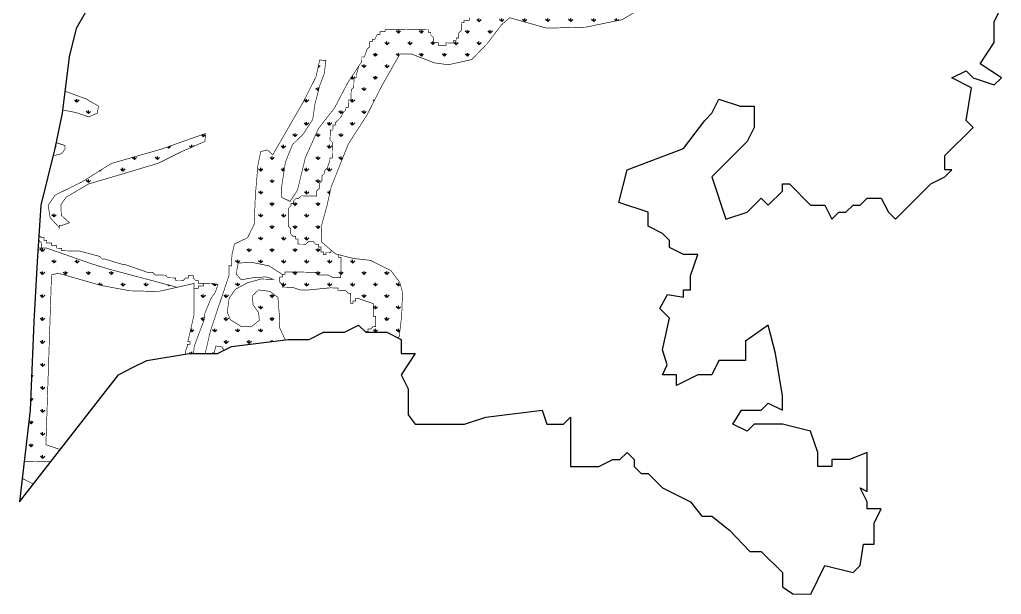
# Model space of a CAD drawing. Header units: metres. Extents: x 265783 to 267484, y 2146823 to 2149464.
# Drawn here: x 265816 to 267351, y 2146823 to 2147721 of the extents above; entities that cross this region are included whole.
import ezdxf

# ---------------------------------------------------------------- set-up
doc = ezdxf.new("R2010")
doc.units = ezdxf.units.M
doc.layers.add('MANGROOVES BUFFER ZONE', color=120, linetype='Continuous')
doc.layers.add('village', color=3, linetype='Continuous')

msp = doc.modelspace()

# ---------------------------------------------------------------- hatches: boundary and pattern name
at = {"layer": 'MANGROOVES BUFFER ZONE'}
h = msp.add_hatch(dxfattribs=at)
h.set_pattern_fill('GRASS', color=256)
h.paths.add_polyline_path([(266808.8, 2147796.1), (266795.4, 2147828.5), (266783, 2147869.3), (266757.7, 2147883.7), (266740, 2147884.5), (266739.9, 2147880), (266739.8, 2147872), (266739.7, 2147868.1), (266739.7, 2147864.1), (266743.6, 2147864), (266743.6, 2147860.1), (266743.5, 2147856.1), (266747.5, 2147856), (266747.4, 2147852), (266747.4, 2147848.1), (266747.3, 2147844.1), (266751.3, 2147844), (266751.2, 2147840.1), (266751.2, 2147836.7), (266753.2, 2147836.1), (266755.1, 2147836), (266755.1, 2147832), (266755, 2147828.1), (266755, 2147824.1), (266754.9, 2147820.1), (266758.9, 2147820.1), (266758.8, 2147816.1), (266754.9, 2147816.1), (266754.8, 2147812.2), (266754.7, 2147808.2), (266754.7, 2147804.2), (266758.7, 2147804.2), (266762.6, 2147804.1), (266762.6, 2147800.1), (266758.6, 2147800.2), (266758.5, 2147796.2), (266758.5, 2147792.2), (266758.4, 2147788.3), (266758.4, 2147784.3), (266758.3, 2147780.3), (266758.2, 2147776.3), (266758.2, 2147772.4), (266758.1, 2147768.4), (266758.1, 2147764.4), (266758, 2147760.4), (266754, 2147760.5), (266750.1, 2147760.5), (266746, 2147756.6), (266742, 2147756.7), (266738.1, 2147756.7), (266730.1, 2147756.9), (266686.3, 2147753.5), (266674.4, 2147753.7), (266670.4, 2147753.8), (266670.4, 2147749.8), (266666.4, 2147749.9), (266662.4, 2147745.9), (266658.3, 2147742), (266654.4, 2147742.1), (266650.4, 2147742.1), (266646.4, 2147742.2), (266642.4, 2147742.3), (266638.5, 2147746.3), (266634.5, 2147746.4), (266630.6, 2147746.4), (266626.6, 2147746.5), (266622.6, 2147746.5), (266618.6, 2147746.6), (266618.7, 2147750.6), (266614.7, 2147750.6), (266606.8, 2147750.7), (266602.8, 2147750.8), (266602.9, 2147754.8), (266598.9, 2147754.8), (266594.9, 2147754.9), (266590.9, 2147755), (266587, 2147755), (266583, 2147755.1), (266579, 2147755.1), (266575.1, 2147759.2), (266575.2, 2147763.1), (266571.2, 2147763.2), (266567.2, 2147763.3), (266567.1, 2147759.3), (266563.2, 2147759.3), (266559.2, 2147759.4), (266555.2, 2147759.5), (266551.2, 2147759.5), (266547.3, 2147763.6), (266535.5, 2147767.7), (266531.5, 2147767.8), (266527.5, 2147767.8), (266527.5, 2147763.8), (266531.4, 2147763.8), (266531.4, 2147759.8), (266535.3, 2147759.8), (266539.3, 2147759.7), (266551.1, 2147751.6), (266555.1, 2147751.5), (266555, 2147747.5), (266551.1, 2147747.6), (266551, 2147743.6), (266547, 2147743.7), (266543.1, 2147743.7), (266543, 2147739.8), (266547, 2147739.7), (266551, 2147739.6), (266554.9, 2147739.6), (266558.9, 2147739.5), (266558.8, 2147735.5), (266558.8, 2147731.6), (266554.8, 2147731.6), (266554.8, 2147727.7), (266550.8, 2147727.7), (266546.8, 2147727.8), (266546.7, 2147723.8), (266542.8, 2147723.9), (266538.8, 2147723.9), (266534.8, 2147724), (266530.8, 2147724), (266526.9, 2147724.1), (266522.9, 2147724.2), (266518.9, 2147724.2), (266518.9, 2147720.2), (266514.9, 2147720.3), (266510.9, 2147720.4), (266510.9, 2147716.4), (266506.9, 2147716.4), (266506.8, 2147712.5), (266506.8, 2147708.5), (266506.7, 2147704.5), (266502.7, 2147700.6), (266502.6, 2147696.6), (266502.5, 2147692.6), (266498.6, 2147692.7), (266498.5, 2147688.7), (266494.5, 2147688.8), (266494.5, 2147684.8), (266490.5, 2147684.9), (266486.5, 2147684.9), (266482.6, 2147685), (266482.5, 2147681), (266478.5, 2147681.1), (266474.5, 2147681.1), (266470.6, 2147681.2), (266470.6, 2147685.2), (266466.7, 2147685.2), (266462.7, 2147685.3), (266462.7, 2147689.3), (266462.8, 2147693.2), (266458.9, 2147697.3), (266458.9, 2147701.2), (266455, 2147701.3), (266455, 2147705.3), (266451.1, 2147705.3), (266447.1, 2147705.4), (266443.1, 2147705.5), (266431.2, 2147705.6), (266415.3, 2147705.9), (266411.3, 2147705.9), (266407.3, 2147706), (266403.4, 2147706), (266399.4, 2147706.1), (266395.4, 2147706.2), (266391.4, 2147706.2), (266387.5, 2147706.3), (266387.4, 2147702.3), (266383.4, 2147702.4), (266379.4, 2147702.4), (266379.4, 2147698.4), (266375.4, 2147698.5), (266371.3, 2147690.6), (266367.3, 2147690.7), (266367.3, 2147686.7), (266363.3, 2147686.8), (266363.2, 2147682.8), (266363.2, 2147678.8), (266359.2, 2147674.9), (266355, 2147663), (266351, 2147663.1), (266351, 2147659.1), (266350.9, 2147655.1), (266350.1, 2147654.3), (266346.1, 2147648.4), (266342.7, 2147635.4), (266342.6, 2147631.4), (266338.6, 2147627.5), (266338.5, 2147623.5), (266338.4, 2147615.6), (266334.4, 2147611.6), (266334.3, 2147607.7), (266334.2, 2147603.7), (266334.2, 2147599.7), (266334.1, 2147595.7), (266330.2, 2147595.8), (266330.1, 2147591.8), (266330, 2147587.8), (266330, 2147583.9), (266326, 2147583.9), (266325.9, 2147579.9), (266321.9, 2147576), (266317.8, 2147568.1), (266313.8, 2147564.2), (266309.7, 2147560.3), (266309.7, 2147556.3), (266305.7, 2147556.4), (266305.7, 2147552.4), (266305.6, 2147548.4), (266301.6, 2147548.5), (266301.6, 2147544.5), (266301.5, 2147540.5), (266301.4, 2147536.6), (266301.4, 2147532.6), (266305.3, 2147528.6), (266305.2, 2147524.6), (266305.2, 2147520.6), (266305.1, 2147516.6), (266305.1, 2147512.7), (266305, 2147508.7), (266304.9, 2147504.7), (266301, 2147504.8), (266300.9, 2147500.8), (266296.8, 2147488.9), (266292.7, 2147485), (266292.7, 2147481), (266288.6, 2147477.1), (266288.6, 2147473.1), (266288.5, 2147469.2), (266284.5, 2147465.2), (266284.4, 2147461.3), (266284.4, 2147457.3), (266280.3, 2147453.4), (266280.3, 2147449.4), (266280.2, 2147445.4), (266276.2, 2147445.5), (266272.3, 2147445.5), (266268.3, 2147445.6), (266264.3, 2147445.7), (266260.3, 2147445.7), (266256.4, 2147445.8), (266252.3, 2147441.9), (266248.4, 2147441.9), (266244.3, 2147438), (266244.3, 2147434), (266240.3, 2147434.1), (266240.2, 2147430.1), (266236.2, 2147426.2), (266236.1, 2147422.2), (266236.1, 2147418.2), (266236, 2147414.3), (266236, 2147410.3), (266235.9, 2147406.3), (266235.8, 2147402.3), (266235.8, 2147398.4), (266239.7, 2147394.3), (266239.6, 2147390.4), (266239.6, 2147386.4), (266243.5, 2147382.4), (266247.5, 2147382.3), (266247.4, 2147378.3), (266251.4, 2147378.3), (266251.3, 2147374.3), (266251.3, 2147370.3), (266255.2, 2147370.2), (266259.2, 2147370.2), (266263.2, 2147370.1), (266267.2, 2147374), (266271.2, 2147374), (266275.2, 2147373.9), (266279.1, 2147369.9), (266283.1, 2147369.8), (266283, 2147365.9), (266287, 2147365.8), (266286.9, 2147361.8), (266286.9, 2147357.8), (266290.8, 2147357.8), (266290.8, 2147353.8), (266294.8, 2147353.8), (266294.8, 2147357.7), (266298.8, 2147357.7), (266302.8, 2147357.6), (266302.8, 2147361), (266288.2, 2147373.3), (266287.9, 2147398.7), (266296.3, 2147429.6), (266303.1, 2147459.9), (266329.8, 2147526.8), (266359.2, 2147572.3), (266382.4, 2147618), (266410.5, 2147667.5), (266428.5, 2147667.5), (266464.7, 2147653.6), (266486.3, 2147650.7), (266523, 2147658.8), (266547.5, 2147684.2), (266570.1, 2147713.9), (266582.3, 2147724.2), (266640.1, 2147707.9), (266701.5, 2147709.5), (266758.7, 2147721.3), (266789.7, 2147740.4), (266803.1, 2147762.6)])
h = msp.add_hatch(dxfattribs=at)
h.set_pattern_fill('GRASS', color=256)
h.paths.add_polyline_path([(266105.9, 2147199.3), (266119.6, 2147199.3), (266122.7, 2147211), (266132.6, 2147209.5), (266135.2, 2147204.3), (266147.1, 2147210.3), (266231.1, 2147220.8), (266230.6, 2147221.7), (266222.6, 2147239.1), (266221.8, 2147261.2), (266219.7, 2147287), (266207, 2147296.4), (266189.5, 2147298.6), (266179.7, 2147289.5), (266180.8, 2147275.4), (266189.5, 2147263.4), (266190.6, 2147251.1), (266177.9, 2147240.9), (266161.6, 2147242), (266145.3, 2147252.1), (266140.5, 2147263.7), (266143.4, 2147285.5), (266153.2, 2147299.7), (266172.1, 2147309.8), (266192.8, 2147315.6), (266212.4, 2147315.3), (266202.6, 2147318.9), (266183.4, 2147318.2), (266162.3, 2147314.5), (266154.3, 2147323.6), (266157.6, 2147340.7), (266179, 2147341.7), (266205.9, 2147336.3), (266226.7, 2147323), (266230.7, 2147322.9), (266230.7, 2147326.9), (266234.7, 2147326.8), (266238.7, 2147326.8), (266242.7, 2147326.7), (266246.6, 2147326.6), (266250.6, 2147326.6), (266258.6, 2147326.5), (266270.5, 2147326.3), (266274.5, 2147326.2), (266278.4, 2147326.2), (266282.4, 2147322.1), (266286.3, 2147322.1), (266290.3, 2147322), (266294.3, 2147322), (266298.3, 2147321.9), (266306.1, 2147317.8), (266310.1, 2147317.7), (266314.1, 2147317.7), (266318.1, 2147317.6), (266318.1, 2147321.6), (266318.2, 2147325.6), (266318.4, 2147337.5), (266318.4, 2147341.5), (266318.5, 2147345.5), (266318.5, 2147349.4), (266314.6, 2147349.5), (266314.6, 2147353.8), (266310.1, 2147354.9), (266307, 2147357.6), (266306.7, 2147357.6), (266306.7, 2147357.7), (266302.8, 2147361), (266302.8, 2147357.6), (266298.8, 2147357.7), (266294.8, 2147357.7), (266294.8, 2147353.8), (266290.8, 2147353.8), (266290.8, 2147357.8), (266286.9, 2147357.8), (266286.9, 2147361.8), (266287, 2147365.8), (266283, 2147365.9), (266283.1, 2147369.8), (266279.1, 2147369.9), (266275.2, 2147373.9), (266271.2, 2147374), (266267.2, 2147374), (266263.2, 2147370.1), (266259.2, 2147370.2), (266255.2, 2147370.2), (266251.3, 2147370.3), (266251.3, 2147374.3), (266251.4, 2147378.3), (266247.4, 2147378.3), (266247.5, 2147382.3), (266243.5, 2147382.4), (266239.6, 2147386.4), (266239.6, 2147390.4), (266239.7, 2147394.3), (266235.8, 2147398.4), (266235.8, 2147402.3), (266235.9, 2147406.3), (266236, 2147410.3), (266236, 2147414.3), (266236.1, 2147418.2), (266236.1, 2147422.2), (266236.2, 2147426.2), (266240.2, 2147430.1), (266240.3, 2147434.1), (266244.3, 2147434), (266244.3, 2147438), (266248.4, 2147441.9), (266252.3, 2147441.9), (266256.4, 2147445.8), (266260.3, 2147445.7), (266264.3, 2147445.7), (266268.3, 2147445.6), (266272.3, 2147445.5), (266276.2, 2147445.5), (266280.2, 2147445.4), (266280.3, 2147449.4), (266280.3, 2147453.4), (266284.4, 2147457.3), (266284.4, 2147461.3), (266284.5, 2147465.2), (266288.5, 2147469.2), (266288.6, 2147473.1), (266288.6, 2147477.1), (266292.7, 2147481), (266292.7, 2147485), (266296.8, 2147488.9), (266300.9, 2147500.8), (266301, 2147504.8), (266304.9, 2147504.7), (266305, 2147508.7), (266305.1, 2147512.7), (266305.1, 2147516.6), (266305.2, 2147520.6), (266305.2, 2147524.6), (266305.3, 2147528.6), (266301.4, 2147532.6), (266301.4, 2147536.6), (266301.5, 2147540.5), (266301.6, 2147544.5), (266301.6, 2147548.5), (266305.6, 2147548.4), (266305.7, 2147552.4), (266305.7, 2147556.4), (266309.7, 2147556.3), (266309.7, 2147560.3), (266313.8, 2147564.2), (266317.8, 2147568.1), (266321.9, 2147576), (266325.9, 2147579.9), (266326, 2147583.9), (266330, 2147583.9), (266330, 2147587.8), (266330.1, 2147591.8), (266330.2, 2147595.8), (266334.1, 2147595.7), (266334.2, 2147599.7), (266334.2, 2147603.7), (266334.3, 2147607.7), (266334.4, 2147611.6), (266338.4, 2147615.6), (266338.5, 2147623.5), (266338.6, 2147627.5), (266342.6, 2147631.4), (266342.7, 2147635.4), (266346.1, 2147648.4), (266329, 2147622.7), (266308.4, 2147583.3), (266283.2, 2147551.1), (266262.6, 2147505.3), (266250.3, 2147454.4), (266238.7, 2147437), (266225.8, 2147443.4), (266225.8, 2147461.5), (266231.6, 2147498.9), (266242.6, 2147526), (266259.3, 2147542.1), (266274.2, 2147565.3), (266277.4, 2147587.9), (266285.1, 2147618.2), (266292.2, 2147636.8), (266294.8, 2147657.5), (266285.1, 2147658.1), (266279.3, 2147631.7), (266259.3, 2147592.4), (266235.5, 2147551.1), (266211.6, 2147509.8), (266203.2, 2147517.6), (266192.9, 2147515), (266188.4, 2147493.7), (266184.5, 2147447.3), (266182.6, 2147401.5), (266172.3, 2147380.3), (266151.7, 2147370.5), (266147.9, 2147354.1), (266146.8, 2147335.9), (266143.3, 2147336.9), (266143.2, 2147321.3), (266114.3, 2147235)])
h = msp.add_hatch(dxfattribs=at)
h.set_pattern_fill('GRASS', color=256)
h.paths.add_polyline_path([(265886.4, 2147609.5), (265882.7, 2147580), (265902.9, 2147576.2), (265923.6, 2147569.2), (265937.2, 2147575.1), (265939.1, 2147586), (265919.7, 2147597.3)])
h = msp.add_hatch(dxfattribs=at)
h.set_pattern_fill('GRASS', color=256)
h.paths.add_polyline_path([(266068, 2147514.4), (266105.7, 2147530.9), (266106.3, 2147543.2), (266037.8, 2147518.9), (265959.3, 2147496.4), (265913, 2147467.4), (265871.2, 2147446.9), (265860.3, 2147430.8), (265863.5, 2147411.5), (265878.1, 2147395.8), (265878, 2147399.6), (265882.8, 2147399.8), (265893.6, 2147403.7), (265880.9, 2147415.4), (265880.2, 2147432.1), (265888.6, 2147443.7), (265923.3, 2147464.2), (265975.4, 2147479.6), (266033.3, 2147497)])
h = msp.add_hatch(dxfattribs=at)
h.set_pattern_fill('GRASS', color=256)
h.paths.add_polyline_path([(265871, 2147519.6), (265868.1, 2147508.3), (265881.1, 2147511.5), (265886.9, 2147519.2), (265886.9, 2147524.3), (265872.8, 2147529)])
h = msp.add_hatch(dxfattribs=at)
h.set_pattern_fill('GRASS', color=256)
h.paths.add_polyline_path([(265845.4, 2147376.5), (265844.7, 2147364.4), (265845.6, 2147364.4), (265849.6, 2147364.3), (265849.7, 2147368.3), (265849.7, 2147372.3), (265845.8, 2147376.3)])
h.paths.add_polyline_path([(265815.7, 2146967.3), (265837.4, 2146995.1), (265820, 2147004)])
h = msp.add_hatch(dxfattribs=at)
h.set_pattern_fill('GRASS', color=256)
h.paths.add_polyline_path([(265844.4, 2147360.4), (265843.3, 2147342.9), (265837.8, 2147249), (265832.3, 2147110.9), (265823.1, 2147030.7), (265864.6, 2147030.1), (265879.4, 2147049.2), (265876, 2147050.2), (265856.8, 2147056.8), (265865.6, 2147322.4), (265876.5, 2147324.6), (265943.9, 2147305.5), (265988.8, 2147297.3), (266032.6, 2147296.2), (266062.2, 2147302.8), (265956.5, 2147330.9), (265928.8, 2147339.3), (265857.6, 2147364.2), (265853.6, 2147364.3), (265849.6, 2147364.3), (265845.6, 2147360.4)])
h = msp.add_hatch(dxfattribs=at)
h.set_pattern_fill('GRASS', color=256)
h.paths.add_polyline_path([(266356.2, 2147233.2), (266357.1, 2147232.4), (266390.2, 2147232.4), (266407.5, 2147223.8), (266409.5, 2147226.1), (266413.3, 2147258), (266414.6, 2147294.8), (266410.4, 2147310.2), (266396.5, 2147328.8), (266364.6, 2147344.9), (266338.2, 2147347.8), (266314.6, 2147353.8), (266314.6, 2147349.5), (266318.5, 2147349.4), (266318.5, 2147345.5), (266318.4, 2147341.5), (266318.4, 2147337.5), (266318.2, 2147325.6), (266318.1, 2147321.6), (266318.1, 2147317.6), (266314.1, 2147317.7), (266310.1, 2147317.7), (266306.1, 2147317.8), (266298.3, 2147321.9), (266294.3, 2147322), (266290.3, 2147322), (266286.3, 2147322.1), (266282.4, 2147322.1), (266278.4, 2147326.2), (266274.5, 2147326.2), (266270.5, 2147326.3), (266258.6, 2147326.5), (266250.6, 2147326.6), (266246.6, 2147326.6), (266242.7, 2147326.7), (266238.7, 2147326.8), (266234.7, 2147326.8), (266230.7, 2147326.9), (266230.7, 2147322.9), (266226.7, 2147323), (266226.6, 2147319), (266222.7, 2147319), (266222.6, 2147315.1), (266222.6, 2147311.1), (266226.5, 2147307.1), (266226.4, 2147303.1), (266230.4, 2147303), (266238.3, 2147302.9), (266242.3, 2147302.8), (266254.2, 2147298.7), (266258.2, 2147298.6), (266262.1, 2147298.6), (266266.1, 2147298.5), (266301.9, 2147302), (266305.9, 2147301.9), (266309.9, 2147301.8), (266313.9, 2147301.8), (266313.8, 2147297.8), (266317.8, 2147297.7), (266321.8, 2147297.7), (266325.7, 2147297.6), (266329.6, 2147293.6), (266333.6, 2147293.5), (266333.6, 2147289.6), (266333.5, 2147285.6), (266333.4, 2147281.6), (266333.4, 2147277.6), (266337.4, 2147277.6), (266337.4, 2147281.5), (266341.4, 2147281.5), (266341.5, 2147285.5), (266345.4, 2147285.4), (266369.2, 2147277.1), (266369.1, 2147273.1), (266369, 2147269.1), (266369, 2147265.2), (266368.9, 2147261.2), (266368.9, 2147257.2), (266372.8, 2147257.2), (266372.8, 2147253.2), (266372.7, 2147249.2), (266372.7, 2147245.2), (266372.6, 2147241.3), (266368.6, 2147241.3), (266364.6, 2147237.4), (266360.6, 2147237.5), (266360.6, 2147233.5), (266356.6, 2147233.5)])
h = msp.add_hatch(dxfattribs=at)
h.set_pattern_fill('GRASS', color=256)
h.paths.add_polyline_path([(266080.9, 2147199.3), (266087.7, 2147199.3), (266088.9, 2147210.7), (266105.1, 2147254.1), (266105.4, 2147262), (266115.2, 2147285.7), (266121.3, 2147294.1), (266126.1, 2147307.2), (266119.2, 2147308.6), (266115.2, 2147308.7), (266111.2, 2147308.8), (266107.2, 2147308.8), (266103.3, 2147308.9), (266103.2, 2147304.9), (266099.2, 2147305), (266095.2, 2147305), (266095.2, 2147301), (266091.2, 2147301.1), (266088.5, 2147301.1), (266088.5, 2147259.5), (266078.9, 2147217.8), (266082, 2147217.7), (266082, 2147213.8), (266078, 2147213.8), (266078, 2147213.7), (266077.9, 2147209.8), (266076.9, 2147208.8), (266074.4, 2147198.2)])

# ---------------------------------------------------------------- linework, layer by layer
at = {"layer": 'MANGROOVES BUFFER ZONE', "const_width": 1}
for points in [[(266518.9, 2147724.2), (266518.9, 2147720.2), (266514.9, 2147720.3), (266510.9, 2147720.4), (266510.9, 2147716.4), (266506.9, 2147716.4), (266506.8, 2147712.5), (266506.8, 2147708.5), (266506.7, 2147704.5), (266502.7, 2147700.6), (266502.6, 2147696.6), (266502.5, 2147692.6), (266498.6, 2147692.7), (266498.5, 2147688.7), (266494.5, 2147688.8), (266494.5, 2147684.8), (266490.5, 2147684.9), (266486.5, 2147684.9), (266482.6, 2147685), (266482.5, 2147681), (266478.5, 2147681.1), (266474.5, 2147681.1), (266470.6, 2147681.2), (266470.6, 2147685.2), (266466.7, 2147685.2), (266462.7, 2147685.3), (266462.7, 2147689.3), (266462.8, 2147693.2), (266458.9, 2147697.3), (266458.9, 2147701.2), (266455, 2147701.3), (266455, 2147705.3), (266451.1, 2147705.3), (266447.1, 2147705.4), (266443.1, 2147705.5), (266431.2, 2147705.6), (266415.3, 2147705.9), (266411.3, 2147705.9), (266407.3, 2147706), (266403.4, 2147706), (266399.4, 2147706.1), (266395.4, 2147706.2), (266391.4, 2147706.2), (266387.5, 2147706.3), (266387.4, 2147702.3), (266383.4, 2147702.4), (266379.4, 2147702.4), (266379.4, 2147698.4), (266375.4, 2147698.5), (266371.3, 2147690.6), (266367.3, 2147690.7), (266367.3, 2147686.7), (266363.3, 2147686.8), (266363.2, 2147682.8), (266363.2, 2147678.8), (266359.2, 2147674.9), (266355, 2147663), (266351, 2147663.1), (266351, 2147659.1), (266350.9, 2147655.1), (266350.1, 2147654.3), (266346.1, 2147648.4), (266342.7, 2147635.4), (266342.6, 2147631.4), (266338.6, 2147627.5), (266338.5, 2147623.5), (266338.4, 2147615.6), (266334.4, 2147611.6), (266334.3, 2147607.7), (266334.2, 2147603.7), (266334.2, 2147599.7), (266334.1, 2147595.7), (266330.2, 2147595.8), (266330.1, 2147591.8), (266330, 2147587.8), (266330, 2147583.9), (266326, 2147583.9), (266325.9, 2147579.9), (266321.9, 2147576), (266317.8, 2147568.1), (266313.8, 2147564.2), (266309.7, 2147560.3), (266309.7, 2147556.3), (266305.7, 2147556.4), (266305.7, 2147552.4), (266305.6, 2147548.4), (266301.6, 2147548.5), (266301.6, 2147544.5), (266301.5, 2147540.5), (266301.4, 2147536.6), (266301.4, 2147532.6), (266305.3, 2147528.6), (266305.2, 2147524.6), (266305.2, 2147520.6), (266305.1, 2147516.6), (266305.1, 2147512.7), (266305, 2147508.7), (266304.9, 2147504.7), (266301, 2147504.8), (266300.9, 2147500.8), (266296.8, 2147488.9), (266292.7, 2147485), (266292.7, 2147481), (266288.6, 2147477.1), (266288.6, 2147473.1), (266288.5, 2147469.2), (266284.5, 2147465.2), (266284.4, 2147461.3), (266284.4, 2147457.3), (266280.3, 2147453.4), (266280.3, 2147449.4), (266280.2, 2147445.4), (266276.2, 2147445.5), (266272.3, 2147445.5), (266268.3, 2147445.6), (266264.3, 2147445.7), (266260.3, 2147445.7), (266256.4, 2147445.8), (266252.3, 2147441.9), (266248.4, 2147441.9), (266244.3, 2147438), (266244.3, 2147434), (266240.3, 2147434.1), (266240.2, 2147430.1), (266236.2, 2147426.2), (266236.1, 2147422.2), (266236.1, 2147418.2), (266236, 2147414.3), (266236, 2147410.3), (266235.9, 2147406.3), (266235.8, 2147402.3), (266235.8, 2147398.4), (266239.7, 2147394.3), (266239.6, 2147390.4), (266239.6, 2147386.4), (266243.5, 2147382.4), (266247.5, 2147382.3), (266247.4, 2147378.3), (266251.4, 2147378.3), (266251.3, 2147374.3), (266251.3, 2147370.3), (266255.2, 2147370.2), (266259.2, 2147370.2), (266263.2, 2147370.1), (266267.2, 2147374), (266271.2, 2147374), (266275.2, 2147373.9), (266279.1, 2147369.9), (266283.1, 2147369.8), (266283, 2147365.9), (266287, 2147365.8), (266286.9, 2147361.8), (266286.9, 2147357.8), (266290.8, 2147357.8), (266290.8, 2147353.8), (266294.8, 2147353.8), (266294.8, 2147357.7), (266298.8, 2147357.7), (266302.8, 2147357.6), (266302.8, 2147361), (266288.2, 2147373.3), (266287.9, 2147398.7), (266296.3, 2147429.6), (266303.1, 2147459.9), (266329.8, 2147526.8), (266359.2, 2147572.3), (266382.4, 2147618), (266410.5, 2147667.5), (266428.5, 2147667.5), (266464.7, 2147653.6), (266486.3, 2147650.7), (266523, 2147658.8), (266547.5, 2147684.2), (266570.1, 2147713.9), (266582.3, 2147724.2), (266640.1, 2147707.9), (266701.5, 2147709.5), (266758.7, 2147721.3), (266789.7, 2147740.4)], [(266231.1, 2147220.8), (266230.6, 2147221.7), (266222.6, 2147239.1), (266221.8, 2147261.2), (266219.7, 2147287), (266207, 2147296.4), (266189.5, 2147298.6), (266179.7, 2147289.5), (266180.8, 2147275.4), (266189.5, 2147263.4), (266190.6, 2147251.1), (266177.9, 2147240.9), (266161.6, 2147242), (266145.3, 2147252.1), (266140.5, 2147263.7), (266143.4, 2147285.5), (266153.2, 2147299.7), (266172.1, 2147309.8), (266192.8, 2147315.6), (266212.4, 2147315.3), (266202.6, 2147318.9), (266183.4, 2147318.2), (266162.3, 2147314.5), (266154.3, 2147323.6), (266157.6, 2147340.7), (266179, 2147341.7), (266205.9, 2147336.3), (266226.7, 2147323), (266230.7, 2147322.9), (266230.7, 2147326.9), (266234.7, 2147326.8), (266238.7, 2147326.8), (266242.7, 2147326.7), (266246.6, 2147326.6), (266250.6, 2147326.6), (266258.6, 2147326.5), (266270.5, 2147326.3), (266274.5, 2147326.2), (266278.4, 2147326.2), (266282.4, 2147322.1), (266286.3, 2147322.1), (266290.3, 2147322), (266294.3, 2147322), (266298.3, 2147321.9), (266306.1, 2147317.8), (266310.1, 2147317.7), (266314.1, 2147317.7), (266318.1, 2147317.6), (266318.1, 2147321.6), (266318.2, 2147325.6), (266318.4, 2147337.5), (266318.4, 2147341.5), (266318.5, 2147345.5), (266318.5, 2147349.4), (266314.6, 2147349.5), (266314.6, 2147353.8), (266310.1, 2147354.9), (266307, 2147357.6), (266306.7, 2147357.6), (266306.7, 2147357.7), (266302.8, 2147361), (266302.8, 2147357.6), (266298.8, 2147357.7), (266294.8, 2147357.7), (266294.8, 2147353.8), (266290.8, 2147353.8), (266290.8, 2147357.8), (266286.9, 2147357.8), (266286.9, 2147361.8), (266287, 2147365.8), (266283, 2147365.9), (266283.1, 2147369.8), (266279.1, 2147369.9), (266275.2, 2147373.9), (266271.2, 2147374), (266267.2, 2147374), (266263.2, 2147370.1), (266259.2, 2147370.2), (266255.2, 2147370.2), (266251.3, 2147370.3), (266251.3, 2147374.3), (266251.4, 2147378.3), (266247.4, 2147378.3), (266247.5, 2147382.3), (266243.5, 2147382.4), (266239.6, 2147386.4), (266239.6, 2147390.4), (266239.7, 2147394.3), (266235.8, 2147398.4), (266235.8, 2147402.3), (266235.9, 2147406.3), (266236, 2147410.3), (266236, 2147414.3), (266236.1, 2147418.2), (266236.1, 2147422.2), (266236.2, 2147426.2), (266240.2, 2147430.1), (266240.3, 2147434.1), (266244.3, 2147434), (266244.3, 2147438), (266248.4, 2147441.9), (266252.3, 2147441.9), (266256.4, 2147445.8), (266260.3, 2147445.7), (266264.3, 2147445.7), (266268.3, 2147445.6), (266272.3, 2147445.5), (266276.2, 2147445.5), (266280.2, 2147445.4), (266280.3, 2147449.4), (266280.3, 2147453.4), (266284.4, 2147457.3), (266284.4, 2147461.3), (266284.5, 2147465.2), (266288.5, 2147469.2), (266288.6, 2147473.1), (266288.6, 2147477.1), (266292.7, 2147481), (266292.7, 2147485), (266296.8, 2147488.9), (266300.9, 2147500.8), (266301, 2147504.8), (266304.9, 2147504.7), (266305, 2147508.7), (266305.1, 2147512.7), (266305.1, 2147516.6), (266305.2, 2147520.6), (266305.2, 2147524.6), (266305.3, 2147528.6), (266301.4, 2147532.6), (266301.4, 2147536.6), (266301.5, 2147540.5), (266301.6, 2147544.5), (266301.6, 2147548.5), (266305.6, 2147548.4), (266305.7, 2147552.4), (266305.7, 2147556.4), (266309.7, 2147556.3), (266309.7, 2147560.3), (266313.8, 2147564.2), (266317.8, 2147568.1), (266321.9, 2147576), (266325.9, 2147579.9), (266326, 2147583.9), (266330, 2147583.9), (266330, 2147587.8), (266330.1, 2147591.8), (266330.2, 2147595.8), (266334.1, 2147595.7), (266334.2, 2147599.7), (266334.2, 2147603.7), (266334.3, 2147607.7), (266334.4, 2147611.6), (266338.4, 2147615.6), (266338.5, 2147623.5), (266338.6, 2147627.5), (266342.6, 2147631.4), (266342.7, 2147635.4), (266346.1, 2147648.4), (266329, 2147622.7), (266308.4, 2147583.3), (266283.2, 2147551.1), (266262.6, 2147505.3), (266250.3, 2147454.4), (266238.7, 2147437), (266225.8, 2147443.4), (266225.8, 2147461.5), (266231.6, 2147498.9), (266242.6, 2147526), (266259.3, 2147542.1), (266274.2, 2147565.3), (266277.4, 2147587.9), (266285.1, 2147618.2), (266292.2, 2147636.8), (266294.8, 2147657.5), (266285.1, 2147658.1), (266279.3, 2147631.7), (266259.3, 2147592.4), (266235.5, 2147551.1), (266211.6, 2147509.8), (266203.2, 2147517.6), (266192.9, 2147515), (266188.4, 2147493.7), (266184.5, 2147447.3), (266182.6, 2147401.5), (266172.3, 2147380.3), (266151.7, 2147370.5), (266147.9, 2147354.1), (266146.8, 2147335.9), (266143.3, 2147336.9), (266143.2, 2147321.3), (266114.3, 2147235), (266105.9, 2147199.3)], [(265882.7, 2147580), (265902.9, 2147576.2), (265923.6, 2147569.2), (265937.2, 2147575.1), (265939.1, 2147586), (265919.7, 2147597.3), (265886.4, 2147609.5)], [(265868.1, 2147508.3), (265881.1, 2147511.5), (265886.9, 2147519.2), (265886.9, 2147524.3), (265872.8, 2147529)], [(265845.4, 2147376.5), (265845.8, 2147376.3), (265849.7, 2147372.3), (265849.7, 2147368.3), (265849.6, 2147364.3), (265853.6, 2147364.3), (265857.6, 2147364.2), (265928.8, 2147339.3), (265956.5, 2147330.9), (266062.2, 2147302.8), (266088.5, 2147308.8), (266088.5, 2147301.1), (266091.2, 2147301.1), (266095.2, 2147301), (266095.2, 2147305), (266099.2, 2147305), (266103.2, 2147304.9), (266103.3, 2147308.9), (266099.3, 2147308.9), (266095.3, 2147309), (266095.4, 2147313), (266091.4, 2147313), (266087.5, 2147317.1), (266087.5, 2147321), (266083.6, 2147321.1), (266079.6, 2147321.2), (266079.5, 2147317.2), (266075.5, 2147317.2), (266071.5, 2147313.3), (266067.5, 2147313.4), (266063.6, 2147313.4), (266059.6, 2147313.5), (266059.6, 2147317.5), (266051.7, 2147317.6), (266047.7, 2147317.7), (266043.8, 2147321.7), (266039.8, 2147321.8), (266027.9, 2147321.9), (266024, 2147326), (266016, 2147326.1), (265980.4, 2147338.5), (265976.5, 2147338.6), (265948.8, 2147347), (265944.8, 2147347), (265940.9, 2147351.1), (265909.2, 2147359.5), (265881.4, 2147359.9), (265881.4, 2147363.9), (265877.4, 2147363.9), (265873.5, 2147364), (265873.5, 2147368), (265869.6, 2147368), (265865.6, 2147368.1), (265865.6, 2147372.1), (265861.7, 2147372.1), (265857.7, 2147372.2), (265857.8, 2147376.1), (265853.8, 2147376.2), (265853.8, 2147380.2), (265849.9, 2147380.2), (265845.9, 2147384.3)], [(265879.4, 2147049.2), (265876, 2147050.2), (265856.8, 2147056.8), (265865.6, 2147322.4), (265876.5, 2147324.6), (265943.9, 2147305.5), (265988.8, 2147297.3), (266032.6, 2147296.2), (266062.2, 2147302.8), (265956.5, 2147330.9), (265928.8, 2147339.3), (265857.6, 2147364.2), (265853.6, 2147364.3), (265849.6, 2147364.3), (265845.6, 2147360.4), (265844.4, 2147360.4)], [(265844.7, 2147364.4), (265845.6, 2147364.4), (265849.6, 2147364.3), (265849.7, 2147368.3), (265849.7, 2147372.3), (265845.8, 2147376.3), (265845.4, 2147376.5)], [(266407.5, 2147223.8), (266409.5, 2147226.1), (266413.3, 2147258), (266414.6, 2147294.8), (266410.4, 2147310.2), (266396.5, 2147328.8), (266364.6, 2147344.9), (266338.2, 2147347.8), (266314.6, 2147353.8), (266314.6, 2147349.5), (266318.5, 2147349.4), (266318.5, 2147345.5), (266318.4, 2147341.5), (266318.4, 2147337.5), (266318.2, 2147325.6), (266318.1, 2147321.6), (266318.1, 2147317.6), (266314.1, 2147317.7), (266310.1, 2147317.7), (266306.1, 2147317.8), (266298.3, 2147321.9), (266294.3, 2147322), (266290.3, 2147322), (266286.3, 2147322.1), (266282.4, 2147322.1), (266278.4, 2147326.2), (266274.5, 2147326.2), (266270.5, 2147326.3), (266258.6, 2147326.5), (266250.6, 2147326.6), (266246.6, 2147326.6), (266242.7, 2147326.7), (266238.7, 2147326.8), (266234.7, 2147326.8), (266230.7, 2147326.9), (266230.7, 2147322.9), (266226.7, 2147323), (266226.6, 2147319), (266222.7, 2147319), (266222.6, 2147315.1), (266222.6, 2147311.1), (266226.5, 2147307.1), (266226.4, 2147303.1), (266230.4, 2147303), (266238.3, 2147302.9), (266242.3, 2147302.8), (266254.2, 2147298.7), (266258.2, 2147298.6), (266262.1, 2147298.6), (266266.1, 2147298.5), (266301.9, 2147302), (266305.9, 2147301.9), (266309.9, 2147301.8), (266313.9, 2147301.8), (266313.8, 2147297.8), (266317.8, 2147297.7), (266321.8, 2147297.7), (266325.7, 2147297.6), (266329.6, 2147293.6), (266333.6, 2147293.5), (266333.6, 2147289.6), (266333.5, 2147285.6), (266333.4, 2147281.6), (266333.4, 2147277.6), (266337.4, 2147277.6), (266337.4, 2147281.5), (266341.4, 2147281.5), (266341.5, 2147285.5), (266345.4, 2147285.4), (266369.2, 2147277.1), (266369.1, 2147273.1), (266369, 2147269.1), (266369, 2147265.2), (266368.9, 2147261.2), (266368.9, 2147257.2), (266372.8, 2147257.2), (266372.8, 2147253.2), (266372.7, 2147249.2), (266372.7, 2147245.2), (266372.6, 2147241.3), (266368.6, 2147241.3), (266364.6, 2147237.4), (266360.6, 2147237.5), (266360.6, 2147233.5), (266356.6, 2147233.5), (266356.2, 2147233.2)], [(266087.7, 2147199.3), (266088.9, 2147210.7), (266105.1, 2147254.1), (266105.4, 2147262), (266115.2, 2147285.7), (266121.3, 2147294.1), (266126.1, 2147307.2), (266119.2, 2147308.6), (266115.2, 2147308.7), (266111.2, 2147308.8), (266107.2, 2147308.8), (266103.3, 2147308.9), (266103.2, 2147304.9), (266099.2, 2147305), (266095.2, 2147305), (266095.2, 2147301), (266091.2, 2147301.1), (266088.5, 2147301.1), (266088.5, 2147259.5), (266078.9, 2147217.8), (266082, 2147217.7), (266082, 2147213.8), (266078, 2147213.8), (266078, 2147213.7), (266077.9, 2147209.8), (266076.9, 2147208.8), (266074.4, 2147198.2)], [(266119.6, 2147199.3), (266122.7, 2147211), (266132.6, 2147209.5), (266135.2, 2147204.3)], [(265823.1, 2147030.7), (265864.6, 2147030.1)], [(265837.4, 2146995.1), (265820, 2147004)]]:
    msp.add_lwpolyline(points, dxfattribs=at)
msp.add_lwpolyline([(266068, 2147514.4), (266105.7, 2147530.9), (266106.3, 2147543.2), (266037.8, 2147518.9), (265959.3, 2147496.4), (265913, 2147467.4), (265871.2, 2147446.9), (265860.3, 2147430.8), (265863.5, 2147411.5), (265878.1, 2147395.8), (265878, 2147399.6), (265882.8, 2147399.8), (265893.6, 2147403.7), (265880.9, 2147415.4), (265880.2, 2147432.1), (265888.6, 2147443.7), (265923.3, 2147464.2), (265975.4, 2147479.6), (266033.3, 2147497), (266068, 2147514.4)], close=True, dxfattribs=at)
at = {"layer": 'village', "color": 3}
msp.add_lwpolyline([(265948.3, 2147784.8), (265904.1, 2147707.4), (265893.1, 2147663.2), (265882, 2147574.9), (265871, 2147519.6), (265848.9, 2147431.3), (265843.3, 2147342.9), (265837.8, 2147249), (265832.3, 2147110.9), (265815.7, 2146967.3), (265970.4, 2147166.1), (265992.5, 2147177.2), (266014.6, 2147188.2), (266080.9, 2147199.3), (266125.1, 2147199.3), (266147.1, 2147210.3), (266235.5, 2147221.4), (266268.7, 2147221.4), (266290.8, 2147232.4), (266323.9, 2147232.4), (266346, 2147243.4), (266357.1, 2147232.4), (266390.2, 2147232.4), (266412.3, 2147221.4), (266412.3, 2147199.3), (266434.4, 2147199.3), (266412.3, 2147166.1), (266423.4, 2147144), (266423.4, 2147103.3), (266434.4, 2147088.8), (266511.7, 2147088.8), (266544.9, 2147099.8), (266633.2, 2147110.9), (266640.6, 2147088.8), (266666.4, 2147088.8), (266677.4, 2147099.8), (266677.4, 2147022.5), (266721.6, 2147022.5), (266743.7, 2147033.5), (266754.8, 2147033.5), (266765.8, 2147044.6), (266776.9, 2147033.5), (266776.9, 2147022.5), (266787.9, 2147011.5), (266799, 2147011.5), (266821.1, 2146989.4), (266865.2, 2146967.3), (266882.6, 2146945.1), (266898.4, 2146945.1), (266926, 2146923.1), (266957.7, 2146889.9), (266975.7, 2146889.9), (267008.9, 2146856.8), (267008.9, 2146834.7), (267025.4, 2146823.6), (267053.2, 2146822.8), (267064.1, 2146845.7), (267075.1, 2146867.8), (267119.3, 2146856.8), (267130.4, 2146867.8), (267135.9, 2146901), (267152.5, 2146901), (267152.5, 2146934.1), (267163.5, 2146956.2), (267141.4, 2146956.2), (267141.4, 2146967.3), (267130.4, 2146989.4), (267141.4, 2146983.8), (267141.4, 2147044.6), (267113.8, 2147033.5), (267086.2, 2147033.5), (267086.2, 2147022.5), (267064.1, 2147022.5), (267064.1, 2147044.6), (267053, 2147077.7), (267008.9, 2147088.8), (266964.7, 2147088.8), (266953.6, 2147077.7), (266931.5, 2147088.8), (266945.1, 2147110.9), (266975.7, 2147110.9), (266986.8, 2147121.9), (267008.9, 2147110.9), (267008.9, 2147133), (266997.8, 2147199.3), (266986.8, 2147243.4), (266951, 2147218.5), (266951, 2147188.2), (266909.4, 2147188.2), (266898.4, 2147166.1), (266876.3, 2147166.1), (266843.1, 2147149.5), (266843.1, 2147166.1), (266821.1, 2147166.1), (266828.8, 2147181.6), (266821.1, 2147204.8), (266832.1, 2147254.5), (266817.2, 2147269.4), (266829.2, 2147291.6), (266854.2, 2147287.6), (266854.2, 2147298.7), (266865.2, 2147298.7), (266865.2, 2147320.8), (266876.3, 2147353.9), (266854.2, 2147353.9), (266832.1, 2147365), (266832.1, 2147376), (266821.1, 2147387.1), (266799, 2147398.1), (266799, 2147420.2), (266753.1, 2147435.5), (266765.8, 2147486.5), (266854.2, 2147519.6), (266887.3, 2147563.8), (266898.4, 2147574.9), (266909.4, 2147597), (266942.6, 2147585.9), (266964.7, 2147585.9), (266964.7, 2147552.8), (266953.6, 2147530.7), (266898.4, 2147475.4), (266920.5, 2147409.2), (266953.6, 2147420.2), (266975.7, 2147442.3), (266986.8, 2147431.3), (267008.9, 2147453.3), (267008.9, 2147464.4), (267019.9, 2147464.4), (267053, 2147431.3), (267075.1, 2147431.3), (267086.2, 2147409.2), (267097.2, 2147420.2), (267108.3, 2147420.2), (267119.3, 2147431.3), (267130.4, 2147431.3), (267141.4, 2147442.3), (267163.5, 2147442.3), (267174.6, 2147420.2), (267185.6, 2147409.2), (267240.9, 2147464.4), (267262.9, 2147475.4), (267274, 2147486.5), (267262.9, 2147486.5), (267262.9, 2147508.6), (267307.1, 2147552.8), (267296.1, 2147563.8), (267304.6, 2147614.8), (267274, 2147630.1), (267296.1, 2147641.2), (267307.1, 2147630.1), (267340.3, 2147619.1), (267351.3, 2147630.1), (267318.2, 2147652.2), (267340.3, 2147685.3), (267340.3, 2147718.5), (267351.3, 2147740.6)], dxfattribs=at)

doc.saveas('drawing.dxf')
